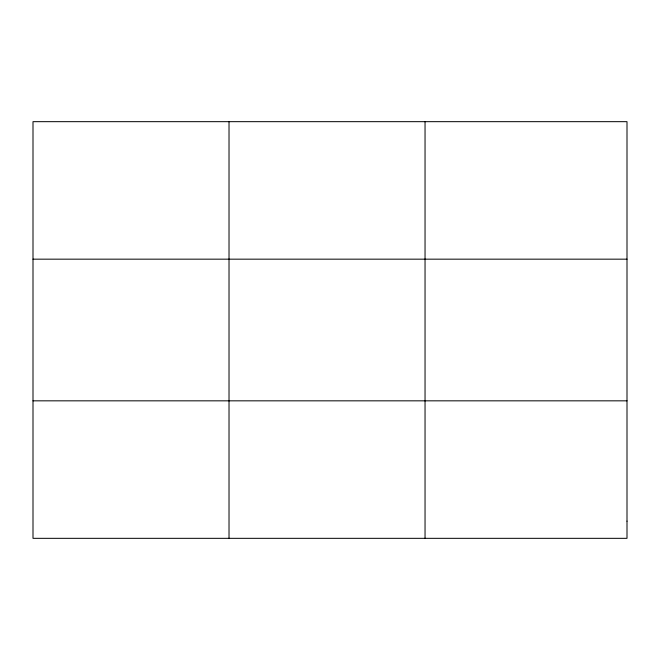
<?xml version="1.0" encoding="UTF-8"?>
<svg xmlns="http://www.w3.org/2000/svg" width="660" height="660" viewBox="0 0 660 660"><rect width="100%" height="100%" fill="white"/><g stroke="black" fill="none" stroke-linecap="round" stroke-linejoin="round"><path stroke-width="0.99" d="M229.02 538.329L229.02 121.671M425.04 538.329L425.04 121.671M33 259.165L627 259.165M33 400.834L627 400.834M627 521.144L627 538.329L33 538.329L33 121.671L627 121.671L627 521.144"/></g></svg>
